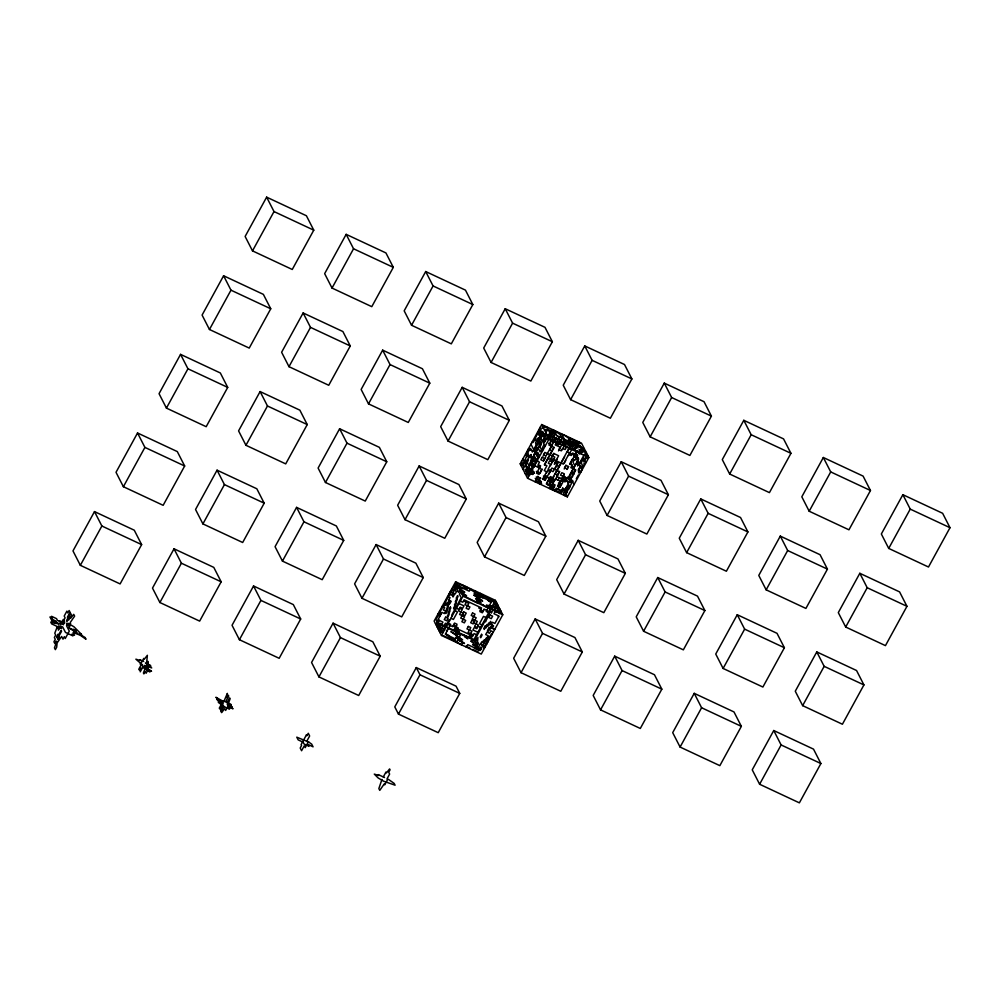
<?xml version="1.0" encoding="UTF-8"?>
<svg xmlns="http://www.w3.org/2000/svg" width="1000" height="1000" viewBox="0 0 1000 1000"><rect width="100%" height="100%" fill="white"/><g stroke="black" fill="none" stroke-linecap="round" stroke-linejoin="round"><path stroke-width="1.5" d="M94.5 511.6L72.975 550.913L80.35 565.325L120.113 583.925L141.637 544.612L134.262 530.2L94.5 511.6L101.875 526.013L141.637 544.612M137.537 432.987L116.013 472.3L123.387 486.712L163.15 505.312L184.675 466L177.3 451.587L137.537 432.987L144.913 447.4L184.675 466M180.562 354.375L159.05 393.688L166.425 408.1L206.188 426.7L227.712 387.388L220.338 372.975L180.562 354.375L187.95 368.787L227.712 387.388M223.6 275.763L202.087 315.075L209.462 329.487L249.225 348.088L270.75 308.775L263.363 294.363L223.6 275.763L230.975 290.175L270.75 308.775M266.637 197.15L245.125 236.462L252.5 250.875L292.262 269.475L313.775 230.162L306.4 215.75L266.637 197.15L274.012 211.562L313.775 230.162M80.35 565.325L101.875 526.013M123.387 486.712L144.913 447.4M166.425 408.1L187.95 368.787M209.462 329.487L230.975 290.175M252.5 250.875L274.012 211.562M60.625 624.325L63.312 619.412L64.688 622.112L63.35 624.575L60.862 623.413L59.475 620.7L64.45 623.025M59.737 627.688L58.388 630.138L58.812 625.875L57.475 628.337L57.013 627.438L54.775 633.25L55.7 635.05L54.363 637.513L55.275 639.312L53.938 641.762L54.85 643.575L56.2 641.112L56.662 642.013L54.438 647.825L55.35 649.625L56.7 647.175L57.125 642.913L61.625 636.45L63 639.15L64.35 636.688L65.275 638.488L69.3 631.125L66.537 625.712L67.888 623.263L69.262 625.962L70.612 623.513L70.15 622.612L74.65 616.138L73.725 614.338L70.575 618.35L69.65 616.55L66.963 621.462L66.5 620.562L70.537 613.188L71.45 614.987L68.763 619.9L67.387 617.2L70.075 612.288L69.15 610.487L67.8 612.938L66.888 611.138L64.2 616.05L65.113 617.85L62.425 622.762L63.35 624.575M174.025 548.8L152.5 588.1L159.887 602.513L199.65 621.112L221.163 581.8L213.787 567.388L174.025 548.8L181.4 563.212L221.163 581.8M217.062 470.188L195.538 509.487L202.913 523.9L242.675 542.5L264.2 503.188L256.825 488.775L217.062 470.188L224.438 484.6L264.2 503.188M260.1 391.575L238.575 430.875L245.95 445.288L285.712 463.888L307.238 424.575L299.862 410.163L260.1 391.575L267.475 405.988L307.238 424.575M303.137 312.962L281.613 352.262L288.988 366.675L328.75 385.275L350.275 345.962L342.9 331.55L303.137 312.962L310.512 327.375L350.275 345.962M346.163 234.35L324.65 273.65L332.025 288.062L371.788 306.663L393.312 267.35L385.938 252.938L346.163 234.35L353.55 248.762L393.312 267.35M159.887 602.513L181.4 563.212M202.913 523.9L224.438 484.6M245.95 445.288L267.475 405.988M288.988 366.675L310.512 327.375M332.025 288.062L353.55 248.762M145.363 662.925L150.325 665.25L150.787 666.15L148.3 664.987L151.713 667.95L144.725 665.362L145.638 667.163L143.412 672.987L143.875 673.888L145.225 671.425L146.137 673.225L147.487 670.775L144.075 667.812L146.562 668.975L147.912 666.513L148.375 667.412L147.025 669.875M146.562 668.975L146.1 668.075L148.325 662.25L147.875 661.35L146.525 663.812L147.375 655.288L144.225 659.3L143.763 658.4L141.062 663.312L141.525 664.212L138.837 669.125L139.3 670.037L140.65 667.575L140.225 671.838L142.912 666.925L143.375 667.825M253.55 585.988L232.037 625.288L239.412 639.712L279.175 658.3L300.688 619L293.312 604.587L253.55 585.988L260.925 600.4L300.688 619M296.588 507.375L275.062 546.675L282.45 561.1L322.212 579.688L343.725 540.388L336.35 525.975L296.588 507.375L303.962 521.788L343.725 540.388M339.625 428.762L318.1 468.062L325.475 482.488L365.25 501.075L386.763 461.775L379.387 447.362L339.625 428.762L347 443.175L386.763 461.775M382.663 350.15L361.138 389.45L368.512 403.875L408.275 422.463L429.8 383.162L422.425 368.75L382.663 350.15L390.037 364.562L429.8 383.162M425.7 271.537L404.175 310.837L411.55 325.262L451.312 343.85L472.837 304.55L465.462 290.138L425.7 271.537L433.075 285.95L472.837 304.55M239.412 639.712L260.925 600.4M282.45 561.1L303.962 521.788M325.475 482.488L347 443.175M368.512 403.875L390.037 364.562M411.55 325.262L433.075 285.95M227.188 704.625L232.162 706.95L228.75 703.988L231.238 705.15L230.775 704.237L223.325 700.75L219.288 708.125L219.75 709.025L221.1 706.575L220.675 710.825L223.363 705.913L223.825 706.812L221.137 711.725L221.6 712.638L224.75 708.625L225.662 710.425L228.363 705.512L227.9 704.613L230.125 698.787L229.662 697.887L226.975 702.8L226.05 701L228.738 696.087L228.287 695.188L226.938 697.65L227.362 693.388L223.787 701.663L215.863 697.275L219.275 700.238L216.788 699.075L217.25 699.975L222.225 702.3L223.15 704.1L218.175 701.775L218.637 702.675L224.525 706.8L229.5 709.125L228.575 707.325L233.088 708.75L227.65 705.525M333.075 623.175L311.562 662.487L318.938 676.9L358.7 695.5L380.213 656.188L372.837 641.775L333.075 623.175L340.45 637.6L380.213 656.188M376.112 544.562L354.6 583.875L361.975 598.288L401.737 616.888L423.25 577.575L415.875 563.162L376.112 544.562L383.488 558.987L423.25 577.575M419.15 465.95L397.638 505.262L405.012 519.675L444.775 538.275L466.287 498.963L458.913 484.55L419.15 465.95L426.525 480.375L466.287 498.963M462.188 387.337L440.662 426.65L448.05 441.062L487.812 459.663L509.325 420.35L501.95 405.938L462.188 387.337L469.562 401.763L509.325 420.35M505.225 308.725L483.7 348.038L491.075 362.45L530.85 381.05L552.362 341.737L544.987 327.325L505.225 308.725L512.6 323.15L552.362 341.737M318.938 676.9L340.45 637.6M361.975 598.288L383.488 558.987M405.012 519.675L426.525 480.375M448.05 441.062L469.562 401.763M491.075 362.45L512.6 323.15M455.637 581.763L434.125 621.062L441.5 635.475L481.262 654.075L502.775 614.763L495.4 600.35L455.637 581.763L463.013 596.175L502.775 614.763M498.675 503.15L477.163 542.45L484.538 556.862L524.3 575.462L545.812 536.163L538.438 521.737L498.675 503.15L506.05 517.562L545.812 536.163M520.2 463.837L541.712 424.538L581.475 443.137L588.85 457.55L567.337 496.85L527.575 478.263L520.2 463.837L522.675 465L523.6 466.8M584.75 345.925L563.237 385.225L570.612 399.65L610.375 418.237L631.888 378.938L624.513 364.525L584.75 345.925L592.125 360.337L631.888 378.938M456.562 583.562L455.213 586.013L454.762 585.112L445.337 602.312L445.8 603.212L444.462 605.675L444 604.775L439.963 612.137L439.5 611.237M521.112 465.637L522.463 463.188L521.538 461.388M457.025 584.462L454.338 589.375L454.8 590.275L457.95 586.263M456.788 585.375L451.4 595.2L448.913 594.038M522.675 465L525.375 460.087M539.062 435.075L541.263 431.062M542.737 428.375L544.2 425.7L545.125 427.5L542.638 426.337M436.887 626.475L439.113 620.65L438.663 619.75L437.312 622.212L435.925 619.513L438.625 614.6L438.162 613.7M522.962 469.25L524.312 466.788L523.387 464.988L526.075 460.075L528.837 465.475L532.875 458.113L532.413 457.212L531.075 459.663L531.987 461.463L534.675 456.55L533.763 454.75L537.8 447.388L540.1 451.887L541.45 449.438L540.062 446.725L541.4 444.275L540.487 442.475L541.825 440.012L538.6 433.713L541.287 428.787L540.375 426.987M528.525 460.025L525.163 466.163L532.625 469.65M533.237 451.425L538.612 441.6L536.125 440.438M543.325 433L539.963 439.137L544.925 441.463M437.35 627.375L440.5 623.362L440.075 627.612L438.738 630.075M416.287 667.575L394.775 706.888L398.462 714.087L438.225 732.688L459.75 693.388L456.062 686.175L416.287 667.575L419.988 674.788L459.75 693.388M459.787 589.862L458.45 592.325L457.062 589.625L458.413 587.163L462.912 588.587L459.975 586.525L458.587 583.825L463.562 586.15L463.1 585.25M545.862 432.638L543.638 438.462L545.013 441.163M441.575 624.55L442.925 622.1L437.95 619.775L441.987 612.4L444.475 613.562L445.812 611.112L443.338 609.95L444.675 607.487L442.188 606.325M531.688 459.963L530.337 462.413L535.312 464.738L533.962 467.2L531.487 466.037L532.825 463.575M541.1 442.762L533.025 457.5L528.062 455.175M546.788 434.45L542.75 441.812L543.675 443.612L548.962 434.1L551.45 435.262L549.438 438.95M439.65 631.875L442.35 626.962L442.8 627.863L440.112 632.775M444.062 625.712L445.412 623.263L452.863 626.75L454.212 624.288M548.162 437.15L546.825 439.6L546.362 438.7M398.462 714.087L419.988 674.788M441.5 635.475L463.013 596.175M484.538 556.862L506.05 517.562M527.575 478.263L549.087 438.95L541.712 424.538M570.612 399.65L592.125 360.337M470.55 588.737L469.212 591.188L458.162 586.025M543.175 456.075L544.525 453.612M553.938 436.425L556.625 431.512M554.062 441.275L545.988 456.012L543.5 454.85L544.85 452.4L554.788 457.05L552.1 461.962L549.612 460.8L548.275 463.25L550.763 464.412L548.062 469.325L553.038 471.65L557.075 464.288L554.587 463.125L558.625 455.75L553.65 453.425L550.962 458.338L563.387 464.15L568.763 454.325L571.25 455.487L572.6 453.025L577.562 455.35L574.875 460.262L572.388 459.1L569.7 464.012L572.188 465.175L570.85 467.638L575.812 469.963L570.438 479.787L572.925 480.95L564.85 495.688L562.087 490.288M466.312 602.175L464.963 604.637L469.938 606.962L468.6 609.412L466.112 608.25L468.8 603.337L463.825 601.013M543.65 460.925L545.662 457.238M556.425 437.587L553.725 442.5L550 440.75M535.025 481.737L537.712 476.825L540.825 478.288M556.55 442.438L555.2 444.888L560.175 447.212L558.825 449.675L561.312 450.838L562.663 448.375L565.138 449.538L566.487 447.088L566.025 446.188L571 448.512L569.612 445.812L567.125 444.65L561.6 433.837M455.35 627.913L456.7 625.45M475.525 591.062L474.175 593.513L479.15 595.837L480.487 593.387M542.275 469.125L540.075 473.137L536.35 471.4M544.475 465.1L554.2 447.35M540.2 477.987L538.862 480.45L541.337 481.613L540 484.062L536.587 481.1M551.975 457.1L554 453.425M546.388 473.013L547.737 470.55L550.225 471.712L548.875 474.175M550.425 465.637L554.462 458.263M558.5 450.9L563.875 441.075M459.1 637.537L460.438 635.075L455.475 632.75L458.162 627.837L453.188 625.513L454.538 623.062L457.025 624.225L454.338 629.138L459.3 631.462L456.613 636.375L462.663 639.9L450.875 631.638L456.312 634.862L457.238 636.675M478.95 601.912L480.288 599.462M482.975 594.55L481.637 597L491.575 601.65L486.2 611.475L488.675 612.638M554.263 464.338L556.95 459.425M562.325 449.6L566.362 442.238M381.962 779.4L378.85 788.575L379.762 790.375L384.263 783.913L384.725 784.812L387.413 779.9L386.95 778.988L389.637 774.075L388.725 772.275L390.062 769.825L389.6 768.925L386.45 772.938L385.988 772.025L383.3 776.95M555.4 467.962L558.088 463.05L555.6 461.887M568.85 443.4L570.188 440.938M568.975 448.25L552.837 477.725L550.35 476.562L546.312 483.938L551.287 486.262L549.938 488.713L549.475 487.812M552.5 478.95L553.85 476.5M564.612 456.838L555.188 474.038L557.675 475.2M569.987 447.013L567.3 451.925L574.75 455.412L575.675 457.212L577.025 454.762L577.475 455.662M483.713 610.312L482.362 612.775L479.875 611.613L481.225 609.15L478.738 607.987M559.7 471.512L554.987 480.112L550.013 477.788M564.4 462.912L565.75 460.462M568.438 455.55L572.475 448.175M558.15 480.05L559.487 477.587M564.2 468.988L565.55 466.538M574.963 449.338L576.3 446.887M474.45 648.15L479.412 650.475L473.888 639.663L495.4 600.35M564.237 474.637L559.963 482.438L561.337 485.138M567.075 469.438L568.7 466.475M569.925 464.225L577.438 450.5M490.487 611.087L485.562 621.812L485.112 620.913L475.688 638.112L476.15 639.012L474.812 641.462M575.212 456.312L576.562 453.862M574.325 459.675L572.987 462.125L574.825 465.737L569.45 475.562L569.913 476.463L568.562 478.913L569.025 479.812L570.375 477.362L571.3 479.162M475.275 642.362L477.962 637.45L477.537 641.712L476.188 644.163M492.837 610.112L491.413 612.888L490.95 611.987M580.175 450.75L578.825 453.2L578.362 452.3M579.288 454.1L581.975 449.188L582.9 450.988L584.237 448.537M578.4 457.463L577.062 459.925L576.138 458.113M495.325 611.275L493.975 613.737L498.95 616.062L494.913 623.438L492.425 622.275L491.087 624.725L493.575 625.887L492.225 628.35L494.712 629.513L494.25 628.6M496.4 612.475L497.75 610.013L497.287 609.113M478.038 647.763L479.375 645.312L478 642.613L476.65 645.062L474.162 643.9L470.763 640.938L473.25 642.1L471.863 639.4L466.438 636.175M564.113 490.55L567.263 486.538L568.638 489.237L569.987 486.775L569.062 484.975L565.025 492.35M577.562 465.975L578.9 463.525L579.825 465.325M583.888 455.225L579.85 462.587L577.362 461.425L578.713 458.975L573.737 456.65L576.425 451.737L575.962 450.838L580.475 452.262L581.4 454.062M500.012 609.362L498.675 611.825L498.212 610.925M579.362 464.425L582.05 459.513M482.987 642.2L484.338 639.738L485.262 641.55L487.95 636.638L488.413 637.537L487.062 639.987L486.138 638.188L483.45 643.1L482.525 641.3M500.938 611.163L499.588 613.625L499.125 612.725M578.263 469.913L580.288 466.225L581.213 468.025L582.55 465.575L581.175 462.863L583.862 457.95L585.237 460.662M586.375 456.388L583.675 461.3L586.163 462.463M565.95 494.15L567.3 491.688M578.513 472.938L579.862 470.487L580.788 472.287L578.3 471.125L580.988 466.213L576.025 463.888L567.95 478.625L560.5 475.138L561.838 472.688L564.325 473.85L561.638 478.762L556.663 476.438L559.35 471.525L551.9 468.038L545.175 480.312L542.688 479.15L546.725 471.788L544.237 470.625L546.925 465.712L544.438 464.55L553.85 447.35L548.888 445.025L551.575 440.112L548.812 434.712L551.3 435.875L549.45 432.262L556.45 434.85L552.112 430.087L557.087 432.413L560.037 434.475L561.875 438.075L574.3 443.888L573.375 442.088L568.413 439.762L569.788 442.463L567.312 441.3L568.688 444L573.663 446.325L572.737 444.525L575.225 445.688L571.362 441.825L581.763 447.375L579.275 446.213L576.512 440.812M483.488 648.263L487.525 640.888L487.987 641.787L485.5 640.625L480.125 650.45L467.7 644.638L466.35 647.1L465.887 646.2L470.025 648.138M489.538 637.2L490.887 634.75M576.287 478.75L578.312 475.075M535.175 618.95L513.65 658.263L521.025 672.675L560.788 691.275L582.312 651.963L574.938 637.55L535.175 618.95L542.55 633.362L582.312 651.963M578.2 540.337L556.688 579.65L564.062 594.062L603.825 612.663L625.35 573.35L617.962 558.938L578.2 540.337L585.588 554.75L625.35 573.35M621.237 461.725L599.725 501.037L607.1 515.45L646.862 534.05L668.388 494.738L661 480.325L621.237 461.725L628.612 476.138L668.388 494.738M664.275 383.113L642.763 422.425L650.138 436.838L689.9 455.438L711.413 416.125L704.038 401.712L664.275 383.113L671.65 397.525L711.413 416.125M521.025 672.675L542.55 633.362M564.062 594.062L585.588 554.75M607.1 515.45L628.612 476.138M650.138 436.838L671.65 397.525M614.7 656.15L593.175 695.45L600.55 709.862L640.312 728.462L661.838 689.163L654.463 674.737L614.7 656.15L622.075 670.562L661.838 689.163M657.738 577.537L636.213 616.838L643.587 631.25L683.35 649.85L704.875 610.55L697.5 596.125L657.738 577.537L665.113 591.95L704.875 610.55M700.763 498.925L679.25 538.225L686.625 552.638L726.388 571.237L747.913 531.938L740.537 517.513L700.763 498.925L708.15 513.337L747.913 531.938M743.8 420.312L722.288 459.613L729.663 474.025L769.425 492.625L790.95 453.325L783.562 438.9L743.8 420.312L751.188 434.725L790.95 453.325M600.55 709.862L622.075 670.562M643.587 631.25L665.113 591.95M686.625 552.638L708.15 513.337M729.663 474.025L751.188 434.725M694.225 693.337L672.7 732.65L680.088 747.062L719.85 765.65L741.363 726.35L733.988 711.938L694.225 693.337L701.6 707.75L741.363 726.35M737.262 614.725L715.738 654.038L723.112 668.45L762.887 687.038L784.4 647.738L777.025 633.325L737.262 614.725L744.638 629.138L784.4 647.738M780.3 536.112L758.775 575.425L766.15 589.837L805.913 608.425L827.438 569.125L820.062 554.712L780.3 536.112L787.675 550.525L827.438 569.125M823.337 457.5L801.812 496.812L809.188 511.225L848.95 529.812L870.475 490.513L863.1 476.1L823.337 457.5L830.713 471.912L870.475 490.513M680.088 747.062L701.6 707.75M723.112 668.45L744.638 629.138M766.15 589.837L787.675 550.525M809.188 511.225L830.713 471.912M773.75 730.525L752.237 769.837L759.613 784.25L799.375 802.85L820.888 763.538L813.512 749.125L773.75 730.525L781.125 744.95L820.888 763.538M816.787 651.912L795.275 691.225L802.65 705.638L842.412 724.237L863.925 684.925L856.55 670.512L816.787 651.912L824.163 666.338L863.925 684.925M859.825 573.3L838.3 612.612L845.688 627.025L885.45 645.625L906.963 606.312L899.587 591.9L859.825 573.3L867.2 587.725L906.963 606.312M902.862 494.688L881.338 534L888.713 548.413L928.487 567.013L950 527.7L942.625 513.288L902.862 494.688L910.238 509.113L950 527.7M759.613 784.25L781.125 744.95M802.65 705.638L824.163 666.338M845.688 627.025L867.2 587.725M888.713 548.413L910.238 509.113M549.062 431.062L552.8 432.8L554.138 430.35L555.062 432.15L548.062 429.562L546.688 426.863M560.25 436.287L562.737 437.45L558.7 444.825L556.213 443.663M544.475 429.938L546.962 431.1L546.038 429.3L551.013 431.625L553.775 437.025L561.237 440.513L558.288 438.45L559.212 440.262L564.188 442.587L563.263 440.775L571.337 444.562L574.025 439.65L574.487 440.55L569.513 438.225L569.975 439.125L564.075 435M585.625 451.238L581.112 449.812L582.5 452.525L580.013 451.362L579.087 449.55L586.55 453.038M587.475 454.837L584.987 453.688L587.938 455.75M549.087 438.95L588.85 457.55M548.663 443.212L552.388 444.95L549.7 449.862L552.188 451.025M528.263 449.1L530.75 450.262M535.725 452.587L538.2 453.75L536.862 456.213L539.35 457.375M548.15 458.4L553.112 460.725M556.737 465.5L559.225 466.662M534.175 461.125L536.663 462.287M537.8 465.9L540.288 467.062M545.05 475.462L547.537 476.625M529.35 468.812L533.55 471.45M526.087 467.962L528.575 469.125L531.188 474.237M548.45 478.425L553.888 481.65M558.4 483.075L560.887 484.237M531.613 470.887L534.087 472.05L532.75 474.5L530.262 473.338M534.462 473.263L531.975 472.1L532.9 473.9M524.987 469.513L532.438 473M525.45 470.412L527.925 471.575L527.475 470.675M542.837 478.55L545.325 479.712L543.488 476.1L545.975 477.262L545.513 476.362L550.475 478.688L551.4 480.487L548.913 479.325L552.788 483.2M525.913 471.312L528.85 473.375L526.375 472.212M527.288 474.012L529.775 475.175M554.625 486.8L549.2 483.575L551.688 484.738L552.6 486.538L547.638 484.212L546.712 482.413M525.262 473.75L529 475.5M535.212 478.4L537.688 479.562L539.075 482.262L541.562 483.425L540.337 481.025M556.337 488.275L560.062 490.025L561.438 492.725L554.45 490.138L554.913 491.037L556.25 488.587L561.225 490.913L562.575 488.45L565.05 489.613L569.087 482.25L564.125 479.925L560.087 487.287L557.6 486.125L560.288 481.213L555.325 478.888L552.625 483.8L555.112 484.963L552.425 489.875L551.5 488.075M548.1 485.112L553.062 487.438M553.987 489.237L556.475 490.4M496.325 602.163L473.963 591.7L465.588 586.413M496.788 603.062L491.812 600.737L497.713 604.862M458.862 588.062L464.762 592.188L460.25 590.763M499.55 608.462L497.062 607.3L495.688 604.6L498.175 605.763L495.025 609.775L494.562 608.875L495.9 606.413L494.525 603.713L491.838 608.625L491.375 607.725M500.475 610.262L497.987 609.1L499.837 612.7L489.888 608.05L490.35 608.95M461.175 592.562L466.6 595.788L461.637 593.462M451.613 589.125L456.575 591.45L455.238 593.913L450.262 591.587M481.425 603.075L476.463 600.75L477.8 598.3L482.163 600.325L482.612 601.225L477.65 598.9L478.575 600.7L475.625 598.638L480.588 600.962L479.675 599.163M491.488 612.575L484.038 609.087L482.688 611.55L480.213 610.388L481.55 607.925L464.15 599.788L462.812 602.25L460.325 601.087M447.575 596.5L450.062 597.663L448.713 600.112L451.2 601.275L449.85 603.737L447.362 602.575L446.025 605.037L443.537 603.875M458.975 603.538L463.95 605.862L462.612 608.325L460.125 607.163L458.775 609.612L455.825 607.55L461.213 597.725L459.363 594.125L460.712 591.663L463.2 592.825L465.037 596.438L477.925 603.15M485.988 617.55L483.5 616.388L479.475 623.763L481.962 624.925M493.363 631.962L490.875 630.8L489.538 633.263L487.05 632.1L485.7 634.55L488.188 635.712L486.85 638.175L489.325 639.338L488.875 638.438M480.613 627.375L478.125 626.213L476.788 628.675L474.3 627.513L472.95 629.963L477.925 632.288M450.913 618.275L453.4 619.438L457.438 612.075L454.487 610.013L451.8 614.925L452.262 615.825M476.575 634.75L474.087 633.587L472.75 636.038L456.688 628.538M448.225 623.188L450.712 624.35L445.325 634.188L455.275 638.837L453.925 641.287L453.462 640.387M486.637 644.25L481.675 641.925L480.325 644.375L485.3 646.7M436.838 622.337L473.888 639.663M437.075 623.125L445.1 626.888M447.775 628.138L464.412 635.913L463.95 635.013M435.5 623.763L440.938 626.987M436.425 625.575L438.913 626.737M477.113 645.962L472.6 644.538L478.5 648.675M438.275 629.175L440.763 630.337L439.375 627.638M441.675 632.137L439.188 630.975L440.538 628.513L442.388 632.125L449.1 619.837L449.562 620.737M446.65 634.462L449.137 635.625L450.05 637.425M453 639.487L455.487 640.65L455.025 639.75M443.525 635.737L452.225 639.812M472.788 649.425L478.312 652.013M66.938 624.188L69.887 626.25L67.4 625.087L66.475 623.288L68.963 624.45L68.5 623.55L73.925 626.775L81.662 634.513L79.188 633.35L79.638 634.25L85.075 637.475L86 639.275L80.1 635.15L73.112 632.562L74.488 635.262L72.013 634.1L72.925 635.9L65.475 632.413L62.713 627.013L60.225 625.85L61.6 628.55L51.662 623.9L50.738 622.1L55.25 623.525L54.325 621.725L59.3 624.05L51.388 619.663L52.3 621.462L57.275 623.787L55.888 621.087L50.925 618.763L50 616.962L52.488 618.125L51.562 616.312L56.537 618.638L57.45 620.45L62.425 622.762M143.65 661.438L139.925 659.7L140.387 660.6L135.875 659.175L142.7 665.1L140.213 663.938L140.675 664.837L146.1 668.075M384.55 777.525L378.325 774.625L378.787 775.525L374.288 774.1L378.15 777.962L383.587 781.188L395.087 785.2L394.162 783.4L388.275 779.262M145.638 667.163L151.537 671.3L149.05 670.138L149.975 671.938L147.487 670.775M578.987 441.975L579.913 443.775L574.95 441.45L578.175 447.75L575.688 446.587L576.613 448.387L574.125 447.225L575.5 449.938L573.025 448.775L570.712 444.263M580.138 445.588L581.05 447.388M584.738 454.6L586.812 458.65M583.9 463.113L584.362 464.012L581.663 468.925L582.125 469.825M564 445.925L563.075 444.125L565.562 445.288L564.637 443.488L559.675 441.163L560.6 442.962L558.112 441.8L556.725 439.1L551.75 436.775L553.138 439.475L561.512 444.762M570.712 462.788L574.862 470.887L572.175 475.8L572.638 476.712M573.987 474.25L572.6 471.55L571.25 474L570.8 473.1M573.138 482.762L571.75 480.062L570.413 482.525L569.487 480.725L568.138 483.175L564.913 476.875L562.225 481.788L561.3 479.975M573.6 483.663L574.062 484.575M568.1 478.013L567.65 477.113L564.95 482.025L562.65 477.525M539.025 429.45L541.788 434.85L543.138 432.4L542.675 431.5L537.3 441.325L538.212 443.125L539.562 440.662L540.025 441.575L538.675 444.025L539.6 445.825L536.912 450.737L535.525 448.038L536.875 445.588L535.487 442.875L538.175 437.962L539.1 439.762L532.375 452.05L530.538 448.45L526.038 454.913L526.962 456.712L528.3 454.263L529.225 456.062L525.65 464.338L527.5 467.938L526.15 470.4L528.913 475.8M537.675 431.9L538.138 432.8L535.45 437.725L535.913 438.625L532.762 442.638L532.3 441.737M545.05 446.325L544.138 444.513L542.788 446.975L542.362 451.238M562.725 487.837L567.337 496.85M559.312 484.875L560.237 486.675M557.75 485.513L558.987 487.925M530.95 444.188L536.487 455L537.837 452.537L539.212 455.25L536.525 460.163L539.475 462.225L538.125 464.675L540.612 465.838L536.575 473.212L539.062 474.375L541.75 469.462L533.837 465.075L529.338 471.538L527.962 468.837L530.65 463.925L532.025 466.625L533.375 464.175L532.45 462.375L535.138 457.45L536.062 459.263L534.725 461.712L535.638 463.512M537.587 471.975L538.05 472.875M526.925 451.562L527.837 453.363L524.263 461.625L522.888 458.925M537.875 476.225L538.337 477.125M539.263 478.925L539.712 479.825L537.238 478.663L536.312 476.863M527.65 467.325L528.112 468.225M498.25 616.075L498.713 616.975M487.863 607.788L482.438 604.562L482.9 605.475M491.562 633.525L492.025 634.425M481.188 643.75L481.65 644.663M481.525 649.513L480.3 647.113L478.963 649.575L476.475 648.413L476.938 649.312M452.537 638.587L447.113 635.363L446.188 633.562M446.362 630.212L446.825 631.125M443.888 629.05L444.35 629.963M223.325 700.75L223.787 701.663M57.962 634.4L56.625 636.85L57.088 637.75L61.125 630.388L61.575 631.287L57.55 638.65L58.012 639.562L59.35 637.1L57.962 634.4M306.462 734.837L301.087 744.663L301.55 745.562L300.2 748.025L301.588 750.725L304.275 745.812L305.2 747.613L307.887 742.7L306.962 740.9L309.65 735.987L308.275 733.288L306.925 735.738L306.462 734.837M440.425 613.038L439.075 615.5L439.538 616.4L440.887 613.938L440.425 613.038M449.412 600.1L448.075 602.562L448.988 604.362L446.3 609.275L447.225 611.075L445.875 613.538L445.425 612.625L448.113 607.712L447.188 605.913L449.875 601L449.412 600.1M453.913 593.638L452.562 596.087L453.025 596.987L454.375 594.538L453.913 593.638M531.025 454.513L529.688 456.962L530.15 457.863L531.487 455.412L531.025 454.513M543.6 433.3L542.25 435.75L542.712 436.65L544.062 434.2L543.6 433.3M450.375 607.062L449.025 609.525L449.95 611.325L447.262 616.237L447.725 617.137L449.062 614.675L448.15 612.875L450.838 607.962L450.375 607.062M445.613 617.188L444.263 619.637L446.75 620.8L448.1 618.35L445.613 617.188M457.562 595.675L456.213 598.138L457.137 599.938L454.45 604.85L455.375 606.65L454.025 609.113L453.562 608.212L456.25 603.3L455.337 601.5L458.025 596.575L457.562 595.675M542.163 457.312L540.812 459.762L543.3 460.925L544.65 458.475L542.163 457.312M459.787 608.387L458.45 610.837L463.425 613.162L460.725 618.075L465.7 620.4L464.35 622.863L461.875 621.7L464.562 616.788L459.588 614.462L462.275 609.55L459.787 608.387M463.75 611.938L462.4 614.4L464.888 615.562L466.238 613.1L463.75 611.938M457.75 640L456.413 642.45L455.95 641.55L461.375 644.775L462.725 642.312L457.75 640M472.55 612.975L471.2 615.425L476.175 617.75L473.488 622.663L478.45 624.987L477.113 627.45L474.625 626.287L477.312 621.375L472.337 619.05L475.037 614.138L472.55 612.975M468.312 626.413L466.962 628.875L471.938 631.2L469.25 636.112L471.725 637.275L473.075 634.812L468.1 632.487L470.788 627.575L468.312 626.413M472.013 620.275L470.675 622.725L473.15 623.888L474.5 621.438L472.013 620.275M565.875 465.312L564.525 467.775L567.013 468.938L568.362 466.475L565.875 465.312M490.15 615.025L488.8 617.487L491.287 618.65L492.638 616.188L490.15 615.025M485.15 626.062L483.8 628.525L484.263 629.425L486.95 624.513L487.875 626.312L490.562 621.4L491.025 622.3L489.675 624.763L488.762 622.962L486.062 627.875L485.15 626.062M481.575 634.338L480.225 636.8L480.688 637.7L482.038 635.237L481.575 634.338M577.525 460.825L576.175 463.275L576.638 464.175L577.975 461.725L577.525 460.825M488.8 628.112L487.45 630.575L487.912 631.475L490.6 626.562L491.525 628.362L492.863 625.9L492.4 625L489.712 629.913L488.8 628.112M559.388 436.912L556.9 435.75L559.85 437.812L559.388 436.912M582.225 448.275L579.738 447.113L582.675 449.175L582.225 448.275M550.3 482.038L547.812 480.875L550.763 482.938L550.3 482.038M466.5 588.212L464.025 587.05L466.962 589.113L466.5 588.212M482.337 596.987L479.85 595.825L480.775 597.625L475.8 595.3L476.725 597.1L473.775 595.037L478.75 597.362L477.825 595.562L482.8 597.888L482.337 596.987M490.25 601.375L487.762 600.212L490.712 602.275L490.25 601.375M495.037 607.038L492.562 605.875L493.475 607.675L488.512 605.35L489.438 607.15L486.488 605.087L491.45 607.413L490.538 605.612L495.5 607.938L495.037 607.038M467.35 637.975L464.862 636.812L467.812 638.875L467.35 637.975M458.15 638.475L455.662 637.312L464.513 643.5L459.075 640.275L458.15 638.475M75.775 630.388L73.288 629.225L74.675 631.925L77.162 633.088L68.775 627.8L76.237 631.287L75.775 630.388M308.75 742.075L296.775 737.163L298.163 739.875L303.137 742.188L304.05 744L309.025 746.325L308.1 744.513L313.075 746.838L311.688 744.137L308.75 742.075"/></g></svg>
